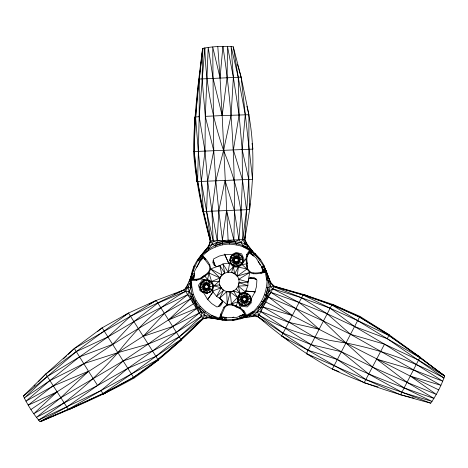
<?xml version="1.0" encoding="UTF-8"?>
<svg xmlns="http://www.w3.org/2000/svg" width="468" height="468" viewBox="0 0 468 468"><rect width="100%" height="100%" fill="white"/><g stroke="black" fill="none" stroke-linecap="round" stroke-linejoin="round"><path stroke-width="0.7" d="M216.549 318.474C226.36 321.972 237.498 320.796 246.841 316.38C244.512 308.43 235.076 303.633 227.237 305.253L224.815 307.289L220.486 317.368L219.381 318.1L211.805 315.455L210.752 316.432L208.049 317.567L203.03 318.843C181.672 340.429 159.102 360.886 133.994 378.05C103.984 394.957 72.212 408.312 40.488 421.598L39.944 421.563C33.263 413.923 27.7 405.171 23.4 395.992L45.747 374.055L74.359 348.496L130.519 316.251L184.544 289.692C191.974 278.875 193.518 264.876 201.772 254.639C195.255 261.548 191.219 270.662 190.511 280.133C198.561 282.093 207.429 276.319 209.945 268.72L209.395 265.608L202.825 256.815L202.749 255.493L208.827 250.257L208.506 248.853L208.88 245.946L210.284 240.961C202.27 211.676 195.84 181.9 193.524 151.568C193.887 117.129 198.21 82.935 202.562 48.818L202.866 48.368C212.817 46.402 223.183 45.958 233.286 46.823L241.108 77.144L248.935 114.707L248.777 179.466L249.631 209.594L244.77 239.528L245.179 243.851L247.993 248.368L255.469 253.796L260.571 259.623L264.051 265.572L266.766 273.318M198.303 279.033L193.676 279.443L193.74 278.653L191.81 276.804L191.617 278.466L190.511 280.133L193.354 294.46L196.022 300.374L193.489 303.75L56.88 391.938L33.784 413.741L123.172 360.939L148.186 344.091L172.721 326.494L196.566 308.617C193.149 299.093 189.692 289.183 190.651 278.916L191.81 276.804L194.044 265.959L194.858 266.333M246.923 106.265C254.92 140.102 253.896 175.289 249.631 209.594L202.79 211.536L197.631 181.578L199.187 116.684L199.292 78.934L202.562 48.818L202.24 53.861M270.867 283.14L266.508 272.043C263.747 264.239 257.657 258.172 252.843 251.556C246.326 246.671 237.744 244.875 229.776 244.126L228.127 240.248L222.171 115.578L213.039 78.156L208.237 47.379L205.3 116.345L205.013 151.117L207.652 181.174L211.905 211.173L217.222 240.687L217.082 242.851C213.238 248.145 205.791 249.087 201.837 254.61C200.316 256.37 200.123 258.927 198.186 260.489L197.455 259.974M252.931 255.61L251 253.96L252.843 251.556L247.391 244.477L245.179 243.851L242.798 239.657C243.407 208.757 234.965 178.805 223.569 150.351C212.092 117.374 205.809 82.772 204.832 47.871L199.187 116.684L194.869 117.041L194.314 151.544L196.888 181.602L252.55 179.302L252.468 177.15M259.839 260.138L260.571 259.623L250.959 251.263L250.064 249.473L243.167 245.641L236.276 243.571L233.836 240.02C235.837 175.307 232.807 110.448 222.908 46.426L220.054 77.846L222.171 115.578L248.935 114.707M190.71 280.309L190.581 282.479L185.638 291.336C158.576 306.259 136.855 328.542 117.913 352.638C95.092 379.074 68.269 401.813 38.534 420.112L100.948 390.593L103.416 394.15L133.573 377.378L158.319 360.12L143.261 336.322L164.426 313.414L187.721 294.629L190.64 288.025L190.651 278.916L191.617 278.466L193.74 278.653L194.507 273.955L191.547 273.289M206.569 317.585L208.71 317.532L222.481 320.001L232.719 319.515L243.647 317.749L248.836 315.145L254.147 314.964L258.102 316.766C281.139 336.486 305.709 354.428 332.309 369.065C363.765 384.035 397.127 394.272 430.73 403.17C436.527 394.857 441.33 385.661 444.6 376.061L420.059 357.183L388.867 335.468L357.669 320.586L330.121 308.219L301.562 297.765L273.844 286.668L270.486 282.479L266.508 272.043L265.321 271.452C260.442 272.434 254.955 274.108 250.234 272.013L249.725 272.499L247.976 282.116L247.876 285.661L245.425 292.003L240.037 293.19L233.52 290.985L230.174 291.897L226.67 291.675L219.615 298.251L216.596 296.39L212.332 291.096L213.993 285.837L219.164 281.297C219.562 270.533 236.205 268.825 238.756 279.297L247.976 282.116L248.678 279.068L250.836 277.436L254.083 277.53L256.891 280.092L256.528 286.439L254.75 292.506L251.468 298.303L251.228 302.86L247.274 306.909L241.178 306.271L239.206 304.317L237.68 301.918L237.446 297.432L233.52 290.985C228.127 293.541 221.171 290.534 219.527 284.749L213.993 285.837L211.618 281.473L208.974 273.008L210.618 268.913C210.331 263.016 205.464 258.827 201.837 254.61L208.88 245.946L210.828 240.944L206.581 211.39L201.351 181.432L198.292 151.386L195.583 116.936L198.795 79.057L241.108 77.144L252.55 179.302M236.235 244.776L236.276 243.571L240.903 242.599L245.179 243.851L243.167 245.641L243.015 246.811L249.45 250.398L249.649 251.708M198.543 84.796L198.795 79.057M249.631 209.594L249.906 203.832M232.719 319.515L232.795 320.404L244.84 316.257L246.841 316.38C261.986 307.166 269.252 289.341 266.508 272.043L265.075 270.644L263.238 265.947L262.525 269.779L263.268 272.037L265.075 270.644L266.14 270.943L266.514 271.972M264.098 271.797L260.98 273.195L260.752 272.358L264.098 271.797L265.286 272.394L266.778 280.279L268.152 280.701C268.808 295.454 260.319 310.132 246.841 316.38L245.601 315.9L243.313 311.267L240.371 308.862L231.508 304.65L230.18 291.921C236.2 291.406 240.341 284.813 238.756 279.297L249.725 272.499C254.978 275.196 261.045 273.078 266.508 272.043L268.152 280.701L270.258 286.375L272.733 288.785L299.087 302.486L327.196 313.794L354.545 326.541L387.276 338.715L419.919 357.681L444.366 375.57L441.359 373.569M246.589 243.875L244.77 239.528L248.777 179.466L242.167 149.573L239.095 114.947L233.368 77.331L227.512 46.402L227.085 77.559L222.171 115.578L205.3 116.345L202.065 78.723L202.866 48.368C198.777 82.649 194.635 116.982 194.314 151.544C196.548 181.836 203.13 211.513 210.284 240.961L208.582 246.537L201.837 254.61L201.339 256.546L200.234 257.809L202.907 258.003L203.445 257.418L201.913 255.932L201.837 254.61C210.138 248.941 219.469 244.074 229.776 244.126M190.792 278.858L190.921 276.687L193.927 277.085L192.424 273.488M177.296 292.798L184.544 289.692L188.083 287.176L190.64 288.025L190.511 280.133L191.547 279.302L191.617 278.466L193.676 279.443M225.904 320.445L226.179 317.427M220.486 317.368L220.837 313.975L223.897 307.236L227.068 304.574L231.438 303.954L237.68 301.918L235.936 306.756L240.634 308.096L240.371 308.862M247.122 256.774L249.081 252.562L249.731 253.018L252.299 252.264L251.047 250.204L247.993 248.368L247.391 244.477L244.77 239.528L245.279 235.258M245.448 233.83L245.706 231.695M246.788 258.839L245.992 258.991L246.501 263.958L247.572 268.614L237.194 276.149L238.352 267.088L242.12 264.636L247.18 263.724L245.992 258.991L246.718 254.493L250.064 249.473L250.263 250.784L247.396 255.083L246.788 258.839L247.572 268.614L250.234 272.013M193.53 279.414L194.629 271.107L200.433 259.956L203.521 257.131M191.547 279.302L196.7 279.642L200.257 278.29L200.79 278.905L204.294 275.506L207.611 279.431L211.618 281.473L219.205 281.297L220.018 277.933L221.99 275.014L219.825 265.619L222.944 263.934L229.659 262.887L233.38 266.959L234.731 273.71L231.549 272.335L233.38 266.959L238.352 267.088L247.005 269.024L249.725 272.499L237.217 276.132L234.708 273.745L237.194 276.149M229.659 262.887L228.103 272.095M222.481 320.001L223.02 317.017L225.547 317.345M196.525 280.525L196.7 279.642M212.285 289.581L212.952 286.299L211.881 283.128L209.371 280.911L206.09 280.244L202.919 281.309L200.702 283.819L200.035 287.1L201.1 290.277L203.609 292.494L206.891 293.161L210.068 292.09L212.285 289.581L208.272 287.586L208.114 283.438C212.449 279.203 204.633 280.045 202.995 281.367L200.784 283.877C197.894 288.814 202.743 287.077 204.873 289.961L206.716 290.335L208.506 289.739L212.203 289.522L212.952 286.299L211.852 283.105L209.371 280.911M238.44 263.063L232.795 260.255L230.034 260.477L231.069 263.624L233.55 265.824L236.831 266.485L239.926 265.368L242.137 262.852L242.822 259.582C242.828 257.482 238.844 250.766 238.048 256.768C237.808 258.991 238.428 270.065 242.137 262.852C245.027 257.921 240.178 259.652 238.048 256.768C234.445 256.797 232.912 251.93 230.718 257.207L230.034 260.477L231.034 263.607L233.532 265.812L236.779 266.45L238.44 263.063L239.692 261.653L240.061 259.804L239.464 258.014L239.323 254.247L236.03 253.574L232.853 254.639L230.636 257.148L229.969 260.43L231.034 263.607L233.55 265.824L236.831 266.485L240.002 265.42L242.219 262.911L242.886 259.629L241.821 256.452L239.312 254.235L236.077 253.609L232.929 254.691L230.718 257.207C227.834 262.139 232.678 260.407 234.807 263.291L236.656 263.665L238.44 263.063L242.219 262.911M238.698 296.373L242.477 296.221L246.15 298.157L249.853 295.659L250.883 298.806L248.128 299.029L244.618 301.246L244.717 302.89L241.599 305.042L242.869 302.515L242.711 297.274L240.997 293.922L244.144 292.833L247.373 293.465L244.091 292.798L240.997 293.922L238.779 296.431L238.101 299.701L239.101 302.831L241.599 305.042L244.84 305.674L246.507 302.293L247.753 300.877L248.128 299.029C246.519 297.373 248.871 289.458 246.115 295.992C245.87 298.215 246.49 309.29 250.204 302.076L250.883 298.806L249.853 295.659L247.373 293.465L244.267 295.618L242.477 296.221L241.231 297.636L240.856 299.479C242.687 302.603 239.201 306.335 244.893 305.715L248.069 304.65L250.286 302.135L250.947 298.853L249.883 295.682L247.373 293.465L244.091 292.798L240.915 293.863L238.698 296.373L238.036 299.655L239.101 302.831L241.611 305.048L244.893 305.715L247.993 304.592L250.204 302.076C253.089 297.145 248.239 298.882 246.115 295.992C242.506 296.028 240.973 291.154 238.779 296.431C235.895 301.369 240.745 299.631 242.869 302.515L244.717 302.89L246.507 302.293L250.286 302.135M212.881 286.252L210.126 286.474L206.616 288.686L206.838 293.12L208.506 289.739L209.752 288.323L210.126 286.474L209.529 284.69L209.389 280.917L206.265 283.07L204.481 283.666L203.229 285.082L202.855 286.925L203.457 288.715L203.598 292.488L206.891 293.161L209.992 292.038L212.203 289.522L212.881 286.252L211.881 283.128L208.149 285.603L204.481 283.666L202.919 281.309L200.784 283.877L200.099 287.147L201.1 290.277L203.598 292.488L206.838 293.12L210.068 292.09L212.203 289.522M233.532 265.812L234.807 263.291L234.415 256.996L233.169 258.406L232.795 260.255C234.766 263.133 231.087 269.106 236.656 263.665L236.551 262.016L238.212 260.916L240.061 259.804L242.822 259.582L241.821 256.452L238.089 258.927L234.415 256.996L232.929 254.691L236.077 253.609L239.323 254.247C236.943 256.435 233.848 257.564 230.636 257.148M219.205 281.297L220.042 277.945L210.618 268.913L209.945 268.72M45.659 419.041L40.488 421.598L68.205 409.377L100.948 390.593L127.858 368.328L152.568 351.018L176.418 332.333L201.456 316.356L204.785 315.414L210.752 316.432L219.071 319.334L220.176 318.603L221.674 314.198L220.837 313.975L219.071 319.334L208.049 317.567L202.738 318.38L179.267 336.831L155.938 356.341L131.449 374.014L102.966 393.588L68.562 409.74L45.747 374.055L128.495 313.069L156.189 300.45L184.544 289.692L186.58 287.013M261.612 301.486L265.801 301.995L410.483 376.202L440.909 385.304L350.485 334.292L323.394 321.054L295.881 308.605L267.047 296.39L265.929 295.29L267.79 287.937L270.258 286.375L273.844 286.668L303.036 294.969L331.853 304.92L359.523 317.064L389.124 334.795L420.059 357.183L400.561 394.787L306.37 353.621L332.204 304.264L359.898 316.368L389.124 334.795L387.276 338.715L444.05 378.009C413.332 361.407 380.232 349.543 345.928 342.997C315.59 338.639 285.427 330.97 258.974 314.999L254.147 314.964L252.504 316.567L243.647 317.749L242.488 314.946L239.487 316.005L240.394 318.901M199.187 116.684L205.013 151.117L201.351 181.432L203.428 211.513L210.828 240.944L212.373 244.197L214.952 245.548L222.253 243.489L222.651 241.968L218.808 210.887L215.836 180.841L213.753 150.754L212.724 46.946L220.054 77.846L217.796 46.613M246.501 263.958L247.005 269.024L242.12 264.636L243.436 262.115L244.138 259.43L241.646 253.837L236.159 252.433L232.093 254.504L225.436 254.557L219.287 256.054L213.607 258.915L212.8 262.63L214.338 265.485L216.836 266.538L219.825 265.619L224.775 273.049L221.978 275.079M208.506 289.739L202.855 286.925L200.099 287.147L201.129 290.3L203.457 288.715L204.709 285.813L208.114 283.438L209.529 284.69L208.272 287.586L208.278 288.686L209.992 292.038M231.069 263.624L233.392 262.045L234.643 259.143L238.048 256.768M239.464 258.014L238.212 260.916L242.137 262.852M246.507 302.293L240.856 299.479L238.101 299.701L239.13 302.855L241.459 301.269L242.711 298.368L246.115 295.992M247.525 297.244L246.273 300.14L250.204 302.076M189.002 282.052L190.921 276.687M204.838 275.974L208.974 273.008L207.611 279.431L204.773 279.554L202.094 280.285L198.496 285.246L200.023 290.692L203.849 293.184L207.23 298.923L211.594 303.498L216.912 306.985L220.533 305.832L222.241 303.065L221.902 300.38L219.615 298.251L223.54 290.283C220.802 288.177 219.077 284.836 219.164 281.297M241.991 310.185L244.659 313.981L243.939 314.32L243.301 316.924L245.712 316.865L248.836 315.145L252.504 316.567L258.102 316.766L274.102 286.182L270.124 281.923L266.14 270.943L264.537 269.059L263.034 271.276L265.075 270.644L265.321 271.452M209.752 288.323L206.616 288.686L205.668 289.242L203.598 292.488L206.716 290.335L204.832 287.802L204.481 283.666L200.702 283.819M240.125 318.047L242.488 314.946L243.939 314.32L244.84 316.257L245.712 316.865L253.609 312.326L260.787 311.548C285.462 328.811 310.752 345.244 337.305 359.488C368.474 374.95 401.058 387.241 433.982 398.385L407.213 382.438L376.74 359.172L413.712 369.977L442.775 381.204L384.515 344.179L364.116 382.789L308.114 350.275L281.596 335.948L303.334 294.413L332.204 304.264L359.523 317.064L388.867 335.468L419.919 357.681L444.6 376.061L418.714 360.185L384.515 344.179L354.545 326.541L330.121 308.219L303.036 294.969L274.102 286.182L268.152 280.701M252.504 316.567L252.761 316.087M359.898 316.368L332.309 369.065L339.031 371.645M210.752 316.432L204.668 312.501L199.432 307.499L200.146 306.195L196.022 300.374M234.731 273.71L238.352 267.088M196.794 267.234L199.584 262.332M236.077 306.054L231.438 303.954L237.446 297.432L240.037 293.19L238.27 286.065L239.066 282.695L247.976 282.116M209.395 265.608L209.898 264.835M219.129 319.375L220.212 319.568L220.995 318.796L220.697 316.532L223.02 317.017L225.986 319.55C218.281 319.995 210.6 316.058 203.03 318.843L180.952 339.505L155.938 356.341L127.858 368.328L97.596 385.468L66.637 407.078L39.944 421.563L68.205 409.377L102.966 393.588L133.573 377.378L157.927 359.488L181.291 340.043L168.574 319.948L190.435 298.917L192.289 295.027L193.354 294.46M207.733 299.403L213.162 291.605L207.377 299.795M265.929 295.29L269.065 291.125L272.733 288.785L301.562 297.765L327.196 313.794L350.485 334.292L384.515 344.179M200.322 261.214L202.907 258.003L201.339 256.546L201.064 255.481L208.88 245.946C218.614 240.862 230.291 240.944 240.903 242.599L243.167 245.641L251.047 250.204L250.959 251.263L249.731 253.018L251 253.96L254.867 254.457M263.057 301.538L270.873 292.33L299.087 302.486L323.394 321.054L345.928 342.997L372.575 367.087L404.264 387.99L432.069 401.421L401.965 392.266L365.906 379.571L337.305 359.488L308.114 350.275L258.102 316.766L256.768 316.596M243.436 262.115L245.992 258.991M208.506 248.853L212.373 244.197L213.221 240.844L211.905 211.173L215.836 180.841L223.569 150.351L231.11 115.227L233.368 77.331L231.098 46.537L238.218 77.191L245.255 114.765L242.167 149.573L242.447 179.735L241.172 209.956L238.908 239.815L240.903 242.599L242.798 239.657L246.484 209.728L242.447 179.735L233.397 149.941L239.095 114.947L238.218 77.191L233.286 46.823M218.48 306.511L222.61 301.562M218.322 306.616L222.095 302.147M253.416 256.025L255.469 253.796M265.801 301.995L257.377 311.887L254.147 314.964L253.609 312.326L252.667 311.606L246.349 315.391L245.115 314.905M201.913 255.932L201.339 256.546L203.445 257.418L204.984 259.436L205.598 258.822L202.825 256.815M34.094 386.112L35.106 385.065M38.651 381.391L45.747 374.055M233.38 266.959L228.097 272.048L222.944 263.934L224.757 273.008M220.176 318.603L220.995 318.796L221.475 316.713L222.639 319.123L220.995 318.796L219.071 319.334L211.805 315.455L205.709 311.518L204.668 312.501L201.269 312.004L172.721 326.494L143.261 336.322L128.495 313.069L102.147 327.811L74.359 348.496L88.499 371.235L60.659 397.853L36.405 417.403L97.596 385.468L123.172 360.939L152.568 351.018L179.267 336.831L201.456 316.356L201.269 312.004L199.233 307.213L168.574 319.948L156.189 300.45L149.134 304.083M63.326 358.938L66.479 355.955M68.059 354.463L74.359 348.496M234.807 263.291L236.551 262.016L239.692 261.653M242.869 302.515L244.618 301.246L247.753 300.877M201.064 255.481L202.662 254.06M223.54 290.283L216.596 296.39L221.083 287.843M196.525 324.447L203.03 318.843L184.544 289.692M23.4 395.992L47.227 376.535L76.255 351.649L107.944 336.925L133.924 321.604L160.729 307.593L187.721 294.629L191.5 297.361L197.712 307.628L201.269 312.004L204.785 315.414L208.049 317.567L208.71 317.532M97.672 331.438L102.147 327.811L133.994 378.05M193.489 303.75L189.13 291.505L187.516 284.948L190.581 282.479M192.652 279.378L191.617 280.203L191.728 287.568L190.64 288.025M176.676 343.494L181.291 340.043M200.257 278.29L208.336 272.721L220.042 277.945L211.618 281.473M249.081 252.562L250.959 251.263L250.263 250.784M30.964 409.512L56.88 391.938L28.244 405.177C78.735 364.595 133.392 329.536 190.435 298.917M233.392 262.045L234.772 261.132L236.656 263.665L236.779 266.45L239.926 265.368M203.457 288.715L204.832 287.802L204.873 289.961M241.459 301.269L242.833 300.357L244.717 302.89L244.84 305.674L247.993 304.592M123.634 316.128L128.495 313.069M103.416 394.15L107.681 391.5M154.042 362.758L158.319 360.12M156.189 300.45L130.519 316.251L107.944 336.925L79.49 356.897L49.778 380.665L25.921 401.205L53.118 385.995L88.499 371.235L97.596 385.468M248.836 315.145L253.609 312.326M100.948 390.593L157.927 359.488L180.952 339.505L202.738 318.38L204.785 315.414L204.668 312.501L199.233 307.213M68.562 409.74L74.289 406.762M245.601 315.9L244.84 316.257L244.659 313.981M264.051 265.572L261.302 266.848L262.525 269.779L265.379 268.761M173.997 294.208L175.974 293.36M244.7 314.122L236.96 317.327L224.406 317.871L223.072 317.45M226.723 291.658L227.237 305.253M212.332 291.096L221.048 287.873L213.993 285.837M219.825 265.619L210.618 268.913L221.99 275.014M209.389 280.917L206.142 280.279L202.995 281.367L206.265 283.07L208.114 283.438M243.313 311.267L244.167 310.974M233.836 240.02L226.553 210.565L222.37 240.476L236.276 243.571L229.104 242.851L221.902 243.518L214.952 245.548L215.286 246.946M233.169 258.406L234.643 259.143L232.795 260.255L230.718 257.207L233.169 258.406L236.305 258.043L236.077 253.609M203.229 285.082L204.709 285.813L202.855 286.925L200.784 283.877L203.229 285.082L206.37 284.714L206.142 280.279M241.231 297.636L242.711 298.368L240.856 299.479L238.779 296.431L241.231 297.636L244.366 297.268L244.144 292.833M232.526 317.386L233.918 317.111M243.647 317.749L247.151 317.111M248.555 316.854L249.959 316.596M244.77 239.528L210.284 240.961L209.214 235.34M246.852 244.495L247.391 244.477M193.524 151.568L252.96 149.111L252.053 143.424M264.59 295.004L266.076 294.969M223.897 307.236L224.815 307.289M438.656 389.862L410.483 376.202L436.258 394.389L407.213 382.438L372.575 367.087L341.371 351.714L311.045 344.653L283.052 333.152L258.974 314.999L257.377 311.887L258.845 307.394L268.48 296.893L292.289 315.473L263.145 307.055L258.845 307.394L257.821 306.751M254.914 291.833L245.443 291.026L255.434 291.938M222.253 243.489L217.082 242.851L213.221 240.844L206.581 211.39L207.652 181.174L213.753 150.754L205.3 116.345M229.104 242.851L217.222 240.687L218.808 210.887L225.032 180.461L234.281 210.243L238.908 239.815L234.649 241.716L228.127 240.248M200.79 278.905L204.773 279.554M249.345 277.869L256.406 279.092M250.105 278.021L255.867 279.057M400.561 394.787L410.459 397.262M411.875 397.619L413.999 398.145M387.276 338.715L331.853 304.92L303.334 294.413L274.102 286.182L279.501 288.072M364.116 382.789L377.98 386.913M266.415 287.522L267.79 287.937L269.065 291.125L295.881 308.605L319.123 329.209L288.703 322.329L260.787 311.548L261.261 306.909L267.047 296.39L269.065 291.125L270.258 286.375L270.486 282.479L270.124 281.923M220.41 316.614L221.738 317.035M240.061 259.804L238.089 258.927L236.2 256.394M210.126 286.474L208.149 285.603L206.265 283.07M248.128 299.029L246.15 298.157L244.267 295.618M218.182 318.895L220.212 319.568M239.113 282.695L247.876 285.661L238.27 286.065L245.425 292.003M430.73 403.17L401.965 392.266L368.831 374.143L341.371 351.714L314.853 337.364L263.145 307.055M303.334 294.413L307.306 296.109M306.37 353.621L312.086 356.634M384.696 332.426L389.124 334.795M332.204 304.264L336.001 306.306M243.167 245.641L247.993 248.368M414.613 353.714L420.059 357.183M281.596 335.948L288.265 340.236M438.961 371.972L440.16 372.768M199.935 261.717L198.186 260.489L201.866 259.19L199.555 257.23M258.102 316.766L263.841 321.066M237.446 297.432L230.18 291.921L227.068 304.574L219.615 298.251M249.181 252.451L255.826 257.558L262.577 268.158L263.18 270.884M246.718 254.493L247.396 255.083M200.146 306.195L205.709 311.518M236.299 288.914L240.037 293.19M247.315 245.033L252.843 251.556M195.255 301.597L199.321 312.969L176.418 332.333L148.186 344.091L117.913 352.638L83.725 363.671L49.778 380.665L24.242 398.028L47.227 376.535L79.49 356.897L112.648 344.337L133.924 321.604L157.88 303.106L185.638 291.336L189.13 291.505L192.289 295.027L195.255 301.597L199.432 307.499M187.516 284.948L187.803 285.41M221.902 243.518L222.68 244.787M258.09 261.366L260.231 265.017M253.2 273.096L253.621 273.915M224.453 254.089L228.805 263.355L224.599 254.253M239.206 304.317L240.634 308.096M213.232 260.506L215.21 265.888M213.227 260.319L215.21 265.824M237.498 64.525L241.108 77.144M266.14 270.943L266.713 273.733M202.281 207.242L202.79 211.536M194.869 117.041L194.986 120.627M196.718 175.863L196.782 178.016M196.829 179.449L196.888 181.602"/></g></svg>
